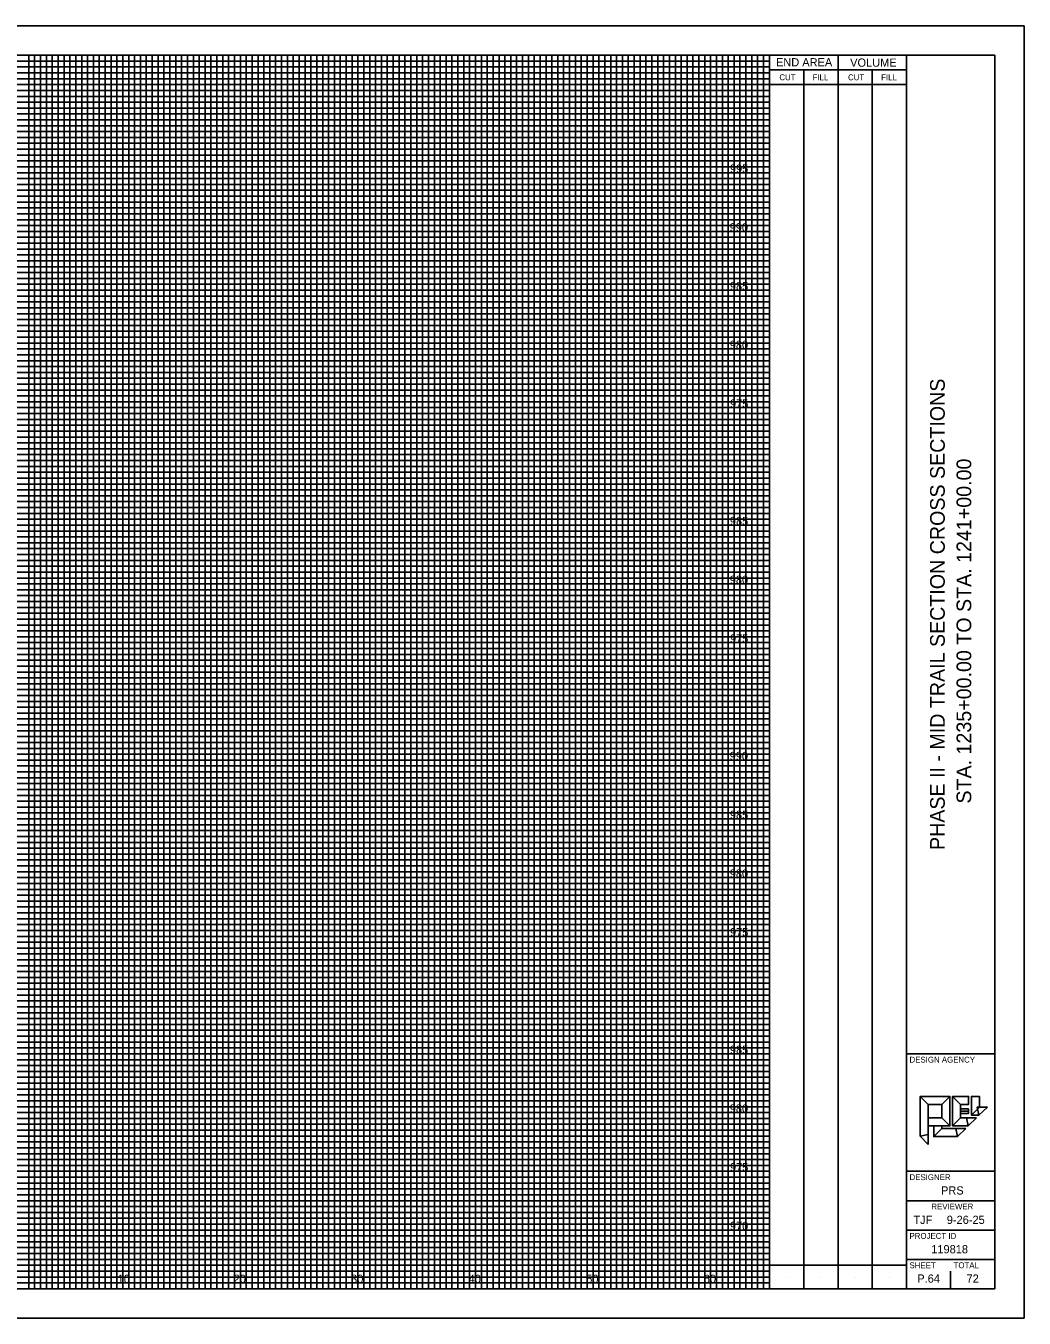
# Model space of a CAD drawing. Extents: x -8 to 229, y -2 to 2028.
# Drawn here: x 77.6 to 162.5, y 1917.5 to 2027.5 of the extents above; entities that cross this region are included whole.
import ezdxf

# ---------------------------------------------------------------- set-up
doc = ezdxf.new("R2010")
doc.units = 0
for name, color, linetype in [('Default', 7, 'Continuous'), ('SH_Border', 7, 'Continuous'), ('SH_Cut_Line', 7, 'Continuous'), ('SH_Data', 7, 'Continuous'), ('SH_Major_Grid_Line', 7, 'Continuous'), ('SH_Minor_Grid_Line', 7, 'Continuous')]:
    doc.layers.add(name, color=color, linetype=linetype)

msp = doc.modelspace()

# ---------------------------------------------------------------- linework, layer by layer
at = {"layer": 'Default'}
msp.add_line((157.09, 1935.13), (157.78, 1935.13), dxfattribs=at)
for points in [[(153.66, 1933), (153.66, 1936.38), (154.35, 1935.7), (154.35, 1933.14)], [(153.66, 1936.38), (156.18, 1936.38), (155.49, 1935.7), (154.35, 1935.7)], [(156.18, 1936.38), (156.18, 1933.87), (155.49, 1934.55), (155.49, 1935.7)], [(156.41, 1933.87), (156.41, 1936.38), (157.09, 1935.7), (157.09, 1934.55)], [(156.41, 1936.38), (157.78, 1936.38), (157.78, 1935.7), (157.09, 1935.7)], [(158.01, 1934.78), (158.01, 1936.38), (158.69, 1936.38), (158.69, 1935.47)], [(157.78, 1935.33), (157.78, 1934.92), (157.1, 1934.92), (157.1, 1935.33)], [(158.65, 1934.78), (158.01, 1934.78), (158.69, 1935.47), (158.51, 1935.47)], [(159.38, 1935.47), (158.65, 1934.78), (158.51, 1935.47)], [(156.18, 1933.87), (154.35, 1933.87), (154.35, 1934.55), (155.49, 1934.55)], [(154.81, 1932.95), (154.81, 1933.87), (155.49, 1933.87), (155.49, 1933.64)], [(157.73, 1933.87), (156.41, 1933.87), (157.09, 1934.55), (157.59, 1934.55)], [(158.46, 1934.55), (157.73, 1933.87), (157.59, 1934.55)], [(154.35, 1932.27), (153.66, 1933), (154.35, 1933.14)], [(156.82, 1932.95), (154.81, 1932.95), (155.49, 1933.64), (156.68, 1933.64)], [(157.55, 1933.64), (156.82, 1932.95), (156.68, 1933.64)]]:
    msp.add_lwpolyline(points, close=True, dxfattribs=at)
at = {"layer": 'SH_Border'}
for p, q in [((152.5, 1920), (152.5, 2025)), ((152.5, 1940), (160, 1940)), ((152.5, 1930), (160, 1930)), ((152.5, 1927.5), (160, 1927.5)), ((152.5, 1925), (160, 1925)), ((152.5, 1922.5), (160, 1922.5))]:
    msp.add_line(p, q, dxfattribs=at)
msp.add_lwpolyline([(0, 2025), (160, 2025), (160, 1920), (0, 1920)], close=True, dxfattribs=at)
at = {"layer": 'SH_Cut_Line'}
msp.add_lwpolyline([(-7.5, 1917.5), (162.5, 1917.5), (162.5, 2027.5), (-7.5, 2027.5)], close=True, dxfattribs=at)
at = {"layer": 'SH_Data'}
for p, q in [((140.83, 1920), (140.83, 2025)), ((146.67, 1920), (146.67, 2025)), ((140.83, 2023.75), (152.5, 2023.75)), ((143.75, 1920), (143.75, 2023.75)), ((149.58, 1920), (149.58, 2023.75)), ((140.83, 2022.5), (152.5, 2022.5)), ((156.25, 1935), (156.25, 1935)), ((140.83, 1922), (152.5, 1922)), ((142.29, 1921), (142.29, 1921)), ((145.21, 1921), (145.21, 1921)), ((148.12, 1921), (148.12, 1921)), ((151.04, 1921), (151.04, 1921)), ((154.38, 1920.88), (154.38, 1920.88)), ((156.25, 1920), (156.25, 1921.5))]:
    msp.add_line(p, q, dxfattribs=at)
at = {"layer": 'SH_Major_Grid_Line'}
for p, q in [((80.83, 1920), (80.83, 2025)), ((85.83, 1920), (85.83, 2025)), ((90.83, 1920), (90.83, 2025)), ((95.83, 1920), (95.83, 2025)), ((100.83, 1920), (100.83, 2025)), ((105.83, 1920), (105.83, 2025)), ((110.83, 1920), (110.83, 2025)), ((115.83, 1920), (115.83, 2025)), ((120.83, 1920), (120.83, 2025)), ((125.83, 1920), (125.83, 2025)), ((130.83, 1920), (130.83, 2025)), ((135.83, 1920), (135.83, 2025)), ((5.83, 2020), (140.83, 2020)), ((5.83, 2015), (140.83, 2015)), ((5.83, 2010), (140.83, 2010)), ((5.83, 2005), (140.83, 2005)), ((5.83, 2000), (140.83, 2000)), ((5.83, 1995), (140.83, 1995)), ((5.83, 1990), (140.83, 1990)), ((5.83, 1985), (140.83, 1985)), ((5.83, 1980), (140.83, 1980)), ((5.83, 1975), (140.83, 1975)), ((5.83, 1970), (140.83, 1970)), ((5.83, 1965), (140.83, 1965)), ((5.83, 1960), (140.83, 1960)), ((5.83, 1955), (140.83, 1955)), ((5.83, 1950), (140.83, 1950)), ((5.83, 1945), (140.83, 1945)), ((5.83, 1940), (140.83, 1940)), ((5.83, 1935), (140.83, 1935)), ((5.83, 1930), (140.83, 1930)), ((5.83, 1925), (140.83, 1925))]:
    msp.add_line(p, q, dxfattribs=at)
at = {"layer": 'SH_Minor_Grid_Line'}
for p, q in [((5.83, 2024.5), (140.83, 2024.5)), ((77.83, 1920), (77.83, 2025)), ((78.33, 1920), (78.33, 2025)), ((78.83, 1920), (78.83, 2025)), ((79.33, 1920), (79.33, 2025)), ((79.83, 1920), (79.83, 2025)), ((80.33, 1920), (80.33, 2025)), ((81.33, 1920), (81.33, 2025)), ((81.83, 1920), (81.83, 2025)), ((82.33, 1920), (82.33, 2025)), ((82.83, 1920), (82.83, 2025)), ((83.33, 1920), (83.33, 2025)), ((83.83, 1920), (83.83, 2025)), ((84.33, 1920), (84.33, 2025)), ((84.83, 1920), (84.83, 2025)), ((85.33, 1920), (85.33, 2025)), ((86.33, 1920), (86.33, 2025)), ((86.83, 1920), (86.83, 2025)), ((87.33, 1920), (87.33, 2025)), ((87.83, 1920), (87.83, 2025)), ((88.33, 1920), (88.33, 2025)), ((88.83, 1920), (88.83, 2025)), ((89.33, 1920), (89.33, 2025)), ((89.83, 1920), (89.83, 2025)), ((90.33, 1920), (90.33, 2025)), ((91.33, 1920), (91.33, 2025)), ((91.83, 1920), (91.83, 2025)), ((92.33, 1920), (92.33, 2025)), ((92.83, 1920), (92.83, 2025)), ((93.33, 1920), (93.33, 2025)), ((93.83, 1920), (93.83, 2025)), ((94.33, 1920), (94.33, 2025)), ((94.83, 1920), (94.83, 2025)), ((95.33, 1920), (95.33, 2025)), ((96.33, 1920), (96.33, 2025)), ((96.83, 1920), (96.83, 2025)), ((97.33, 1920), (97.33, 2025)), ((97.83, 1920), (97.83, 2025)), ((98.33, 1920), (98.33, 2025)), ((98.83, 1920), (98.83, 2025)), ((99.33, 1920), (99.33, 2025)), ((99.83, 1920), (99.83, 2025)), ((100.33, 1920), (100.33, 2025)), ((101.33, 1920), (101.33, 2025)), ((101.83, 1920), (101.83, 2025)), ((102.33, 1920), (102.33, 2025)), ((102.83, 1920), (102.83, 2025)), ((103.33, 1920), (103.33, 2025)), ((103.83, 1920), (103.83, 2025)), ((104.33, 1920), (104.33, 2025)), ((104.83, 1920), (104.83, 2025)), ((105.33, 1920), (105.33, 2025)), ((106.33, 1920), (106.33, 2025)), ((106.83, 1920), (106.83, 2025)), ((107.33, 1920), (107.33, 2025)), ((107.83, 1920), (107.83, 2025)), ((108.33, 1920), (108.33, 2025)), ((108.83, 1920), (108.83, 2025)), ((109.33, 1920), (109.33, 2025)), ((109.83, 1920), (109.83, 2025)), ((110.33, 1920), (110.33, 2025)), ((111.33, 1920), (111.33, 2025)), ((111.83, 1920), (111.83, 2025)), ((112.33, 1920), (112.33, 2025)), ((112.83, 1920), (112.83, 2025)), ((113.33, 1920), (113.33, 2025)), ((113.83, 1920), (113.83, 2025)), ((114.33, 1920), (114.33, 2025)), ((114.83, 1920), (114.83, 2025)), ((115.33, 1920), (115.33, 2025)), ((116.33, 1920), (116.33, 2025)), ((116.83, 1920), (116.83, 2025)), ((117.33, 1920), (117.33, 2025)), ((117.83, 1920), (117.83, 2025)), ((118.33, 1920), (118.33, 2025)), ((118.83, 1920), (118.83, 2025)), ((119.33, 1920), (119.33, 2025)), ((119.83, 1920), (119.83, 2025)), ((120.33, 1920), (120.33, 2025)), ((121.33, 1920), (121.33, 2025)), ((121.83, 1920), (121.83, 2025)), ((122.33, 1920), (122.33, 2025)), ((122.83, 1920), (122.83, 2025)), ((123.33, 1920), (123.33, 2025)), ((123.83, 1920), (123.83, 2025)), ((124.33, 1920), (124.33, 2025)), ((124.83, 1920), (124.83, 2025)), ((125.33, 1920), (125.33, 2025)), ((126.33, 1920), (126.33, 2025)), ((126.83, 1920), (126.83, 2025)), ((127.33, 1920), (127.33, 2025)), ((127.83, 1920), (127.83, 2025)), ((128.33, 1920), (128.33, 2025)), ((128.83, 1920), (128.83, 2025)), ((129.33, 1920), (129.33, 2025)), ((129.83, 1920), (129.83, 2025)), ((130.33, 1920), (130.33, 2025)), ((131.33, 1920), (131.33, 2025)), ((131.83, 1920), (131.83, 2025)), ((132.33, 1920), (132.33, 2025)), ((132.83, 1920), (132.83, 2025)), ((133.33, 1920), (133.33, 2025)), ((133.83, 1920), (133.83, 2025)), ((134.33, 1920), (134.33, 2025)), ((134.83, 1920), (134.83, 2025)), ((135.33, 1920), (135.33, 2025)), ((136.33, 1920), (136.33, 2025)), ((136.83, 1920), (136.83, 2025)), ((137.33, 1920), (137.33, 2025)), ((137.83, 1920), (137.83, 2025)), ((138.33, 1920), (138.33, 2025)), ((138.83, 1920), (138.83, 2025)), ((139.33, 1920), (139.33, 2025)), ((139.83, 1920), (139.83, 2025)), ((140.33, 1920), (140.33, 2025)), ((5.83, 2024), (140.83, 2024)), ((5.83, 2023.5), (140.83, 2023.5)), ((5.83, 2023), (140.83, 2023)), ((5.83, 2022.5), (140.83, 2022.5)), ((5.83, 2022), (140.83, 2022)), ((5.83, 2021.5), (140.83, 2021.5)), ((5.83, 2021), (140.83, 2021)), ((5.83, 2020.5), (140.83, 2020.5)), ((5.83, 2019.5), (140.83, 2019.5)), ((5.83, 2019), (140.83, 2019)), ((5.83, 2018.5), (140.83, 2018.5)), ((5.83, 2018), (140.83, 2018)), ((5.83, 2017.5), (140.83, 2017.5)), ((5.83, 2017), (140.83, 2017)), ((5.83, 2016.5), (140.83, 2016.5)), ((5.83, 2016), (140.83, 2016)), ((5.83, 2015.5), (140.83, 2015.5)), ((5.83, 2014.5), (140.83, 2014.5)), ((5.83, 2014), (140.83, 2014)), ((5.83, 2013.5), (140.83, 2013.5)), ((5.83, 2013), (140.83, 2013)), ((5.83, 2012.5), (140.83, 2012.5)), ((5.83, 2012), (140.83, 2012)), ((5.83, 2011.5), (140.83, 2011.5)), ((5.83, 2011), (140.83, 2011)), ((5.83, 2010.5), (140.83, 2010.5)), ((5.83, 2009.5), (140.83, 2009.5)), ((5.83, 2009), (140.83, 2009)), ((5.83, 2008.5), (140.83, 2008.5)), ((5.83, 2008), (140.83, 2008)), ((5.83, 2007.5), (140.83, 2007.5)), ((5.83, 2007), (140.83, 2007)), ((5.83, 2006.5), (140.83, 2006.5)), ((5.83, 2006), (140.83, 2006)), ((5.83, 2005.5), (140.83, 2005.5)), ((5.83, 2004.5), (140.83, 2004.5)), ((5.83, 2004), (140.83, 2004)), ((5.83, 2003.5), (140.83, 2003.5)), ((5.83, 2003), (140.83, 2003)), ((5.83, 2002.5), (140.83, 2002.5)), ((5.83, 2002), (140.83, 2002)), ((5.83, 2001.5), (140.83, 2001.5)), ((5.83, 2001), (140.83, 2001)), ((5.83, 2000.5), (140.83, 2000.5)), ((5.83, 1999.5), (140.83, 1999.5)), ((5.83, 1999), (140.83, 1999)), ((5.83, 1998.5), (140.83, 1998.5)), ((5.83, 1998), (140.83, 1998)), ((5.83, 1997.5), (140.83, 1997.5)), ((5.83, 1997), (140.83, 1997)), ((5.83, 1996.5), (140.83, 1996.5)), ((5.83, 1996), (140.83, 1996)), ((5.83, 1995.5), (140.83, 1995.5)), ((5.83, 1994.5), (140.83, 1994.5)), ((5.83, 1994), (140.83, 1994)), ((5.83, 1993.5), (140.83, 1993.5)), ((5.83, 1993), (140.83, 1993)), ((5.83, 1992.5), (140.83, 1992.5)), ((5.83, 1992), (140.83, 1992)), ((5.83, 1991.5), (140.83, 1991.5)), ((5.83, 1991), (140.83, 1991)), ((5.83, 1990.5), (140.83, 1990.5)), ((5.83, 1989.5), (140.83, 1989.5)), ((5.83, 1989), (140.83, 1989)), ((5.83, 1988.5), (140.83, 1988.5)), ((5.83, 1988), (140.83, 1988)), ((5.83, 1987.5), (140.83, 1987.5)), ((5.83, 1987), (140.83, 1987)), ((5.83, 1986.5), (140.83, 1986.5)), ((5.83, 1986), (140.83, 1986)), ((5.83, 1985.5), (140.83, 1985.5)), ((5.83, 1984.5), (140.83, 1984.5)), ((5.83, 1984), (140.83, 1984)), ((5.83, 1983.5), (140.83, 1983.5)), ((5.83, 1983), (140.83, 1983)), ((5.83, 1982.5), (140.83, 1982.5)), ((5.83, 1982), (140.83, 1982)), ((5.83, 1981.5), (140.83, 1981.5)), ((5.83, 1981), (140.83, 1981)), ((5.83, 1980.5), (140.83, 1980.5)), ((5.83, 1979.5), (140.83, 1979.5)), ((5.83, 1979), (140.83, 1979)), ((5.83, 1978.5), (140.83, 1978.5)), ((5.83, 1978), (140.83, 1978)), ((5.83, 1977.5), (140.83, 1977.5)), ((5.83, 1977), (140.83, 1977)), ((5.83, 1976.5), (140.83, 1976.5)), ((5.83, 1976), (140.83, 1976)), ((5.83, 1975.5), (140.83, 1975.5)), ((5.83, 1974.5), (140.83, 1974.5)), ((5.83, 1974), (140.83, 1974)), ((5.83, 1973.5), (140.83, 1973.5)), ((5.83, 1973), (140.83, 1973)), ((5.83, 1972.5), (140.83, 1972.5)), ((5.83, 1972), (140.83, 1972)), ((5.83, 1971.5), (140.83, 1971.5)), ((5.83, 1971), (140.83, 1971)), ((5.83, 1970.5), (140.83, 1970.5)), ((5.83, 1969.5), (140.83, 1969.5)), ((5.83, 1969), (140.83, 1969)), ((5.83, 1968.5), (140.83, 1968.5)), ((5.83, 1968), (140.83, 1968)), ((5.83, 1967.5), (140.83, 1967.5)), ((5.83, 1967), (140.83, 1967)), ((5.83, 1966.5), (140.83, 1966.5)), ((5.83, 1966), (140.83, 1966)), ((5.83, 1965.5), (140.83, 1965.5)), ((5.83, 1964.5), (140.83, 1964.5)), ((5.83, 1964), (140.83, 1964)), ((5.83, 1963.5), (140.83, 1963.5)), ((5.83, 1963), (140.83, 1963)), ((5.83, 1962.5), (140.83, 1962.5)), ((5.83, 1962), (140.83, 1962)), ((5.83, 1961.5), (140.83, 1961.5)), ((5.83, 1961), (140.83, 1961)), ((5.83, 1960.5), (140.83, 1960.5)), ((5.83, 1959.5), (140.83, 1959.5)), ((5.83, 1959), (140.83, 1959)), ((5.83, 1958.5), (140.83, 1958.5)), ((5.83, 1958), (140.83, 1958)), ((5.83, 1957.5), (140.83, 1957.5)), ((5.83, 1957), (140.83, 1957)), ((5.83, 1956.5), (140.83, 1956.5)), ((5.83, 1956), (140.83, 1956)), ((5.83, 1955.5), (140.83, 1955.5)), ((5.83, 1954.5), (140.83, 1954.5)), ((5.83, 1954), (140.83, 1954)), ((5.83, 1953.5), (140.83, 1953.5)), ((5.83, 1953), (140.83, 1953)), ((5.83, 1952.5), (140.83, 1952.5)), ((5.83, 1952), (140.83, 1952)), ((5.83, 1951.5), (140.83, 1951.5)), ((5.83, 1951), (140.83, 1951)), ((5.83, 1950.5), (140.83, 1950.5)), ((5.83, 1949.5), (140.83, 1949.5)), ((5.83, 1949), (140.83, 1949)), ((5.83, 1948.5), (140.83, 1948.5)), ((5.83, 1948), (140.83, 1948)), ((5.83, 1947.5), (140.83, 1947.5)), ((5.83, 1947), (140.83, 1947)), ((5.83, 1946.5), (140.83, 1946.5)), ((5.83, 1946), (140.83, 1946)), ((5.83, 1945.5), (140.83, 1945.5)), ((5.83, 1944.5), (140.83, 1944.5)), ((5.83, 1944), (140.83, 1944)), ((5.83, 1943.5), (140.83, 1943.5)), ((5.83, 1943), (140.83, 1943)), ((5.83, 1942.5), (140.83, 1942.5)), ((5.83, 1942), (140.83, 1942)), ((5.83, 1941.5), (140.83, 1941.5)), ((5.83, 1941), (140.83, 1941)), ((5.83, 1940.5), (140.83, 1940.5)), ((5.83, 1939.5), (140.83, 1939.5)), ((5.83, 1939), (140.83, 1939)), ((5.83, 1938.5), (140.83, 1938.5)), ((5.83, 1938), (140.83, 1938)), ((5.83, 1937.5), (140.83, 1937.5)), ((5.83, 1937), (140.83, 1937)), ((5.83, 1936.5), (140.83, 1936.5)), ((5.83, 1936), (140.83, 1936)), ((5.83, 1935.5), (140.83, 1935.5)), ((5.83, 1934.5), (140.83, 1934.5)), ((5.83, 1934), (140.83, 1934)), ((5.83, 1933.5), (140.83, 1933.5)), ((5.83, 1933), (140.83, 1933)), ((5.83, 1932.5), (140.83, 1932.5)), ((5.83, 1932), (140.83, 1932)), ((5.83, 1931.5), (140.83, 1931.5)), ((5.83, 1931), (140.83, 1931)), ((5.83, 1930.5), (140.83, 1930.5)), ((5.83, 1929.5), (140.83, 1929.5)), ((5.83, 1929), (140.83, 1929)), ((5.83, 1928.5), (140.83, 1928.5)), ((5.83, 1928), (140.83, 1928)), ((5.83, 1927.5), (140.83, 1927.5)), ((5.83, 1927), (140.83, 1927)), ((5.83, 1926.5), (140.83, 1926.5)), ((5.83, 1926), (140.83, 1926)), ((5.83, 1925.5), (140.83, 1925.5)), ((5.83, 1924.5), (140.83, 1924.5)), ((5.83, 1924), (140.83, 1924)), ((5.83, 1923.5), (140.83, 1923.5)), ((5.83, 1923), (140.83, 1923)), ((5.83, 1922.5), (140.83, 1922.5)), ((5.83, 1922), (140.83, 1922)), ((5.83, 1921.5), (140.83, 1921.5)), ((5.83, 1921), (140.83, 1921)), ((5.83, 1920.5), (140.83, 1920.5))]:
    msp.add_line(p, q, dxfattribs=at)

# ---------------------------------------------------------------- texts
at = {"layer": 'Default'}
for s, p in [('995', (137.47, 2015)), ('990', (137.45, 2010)), ('985', (137.47, 2005)), ('980', (137.46, 2000)), ('975', (137.48, 1995)), ('985', (137.47, 1985)), ('980', (137.46, 1980)), ('975', (137.48, 1975)), ('990', (137.45, 1965)), ('985', (137.47, 1960)), ('980', (137.46, 1955)), ('975', (137.48, 1950)), ('985', (137.47, 1940)), ('980', (137.46, 1935)), ('975', (137.48, 1930)), ('970', (137.47, 1925)), ('10', (85.39, 1920.5)), ('20', (95.26, 1920.5)), ('30', (105.25, 1920.5)), ('40', (115.25, 1920.5)), ('50', (125.25, 1920.5)), ('60', (135.25, 1920.5))]:
    msp.add_text(s, height=0.7, dxfattribs=at).set_placement(p)
at = {"layer": 'SH_Data'}
for s, height, p in [('END AREA', 0.7, (141.39, 2024.05)), ('VOLUME', 0.7, (147.7, 2024.02)), ('CUT', 0.5, (141.68, 2022.87)), ('FILL', 0.5, (144.5, 2022.87)), ('CUT', 0.5, (147.52, 2022.87)), ('FILL', 0.5, (150.34, 2022.87)), ('DESIGN AGENCY', 0.5, (152.75, 1939.25)), ('DESIGNER', 0.5, (152.75, 1929.25)), ('PRS', 0.7, (155.43, 1928.02)), ('REVIEWER', 0.5, (154.61, 1926.75)), ('TJF', 0.7, (153.08, 1925.52)), ('9-26-25', 0.7, (155.92, 1925.52)), ('PROJECT ID', 0.5, (152.75, 1924.25)), ('119818', 0.7, (154.6, 1923.02)), ('SHEET', 0.5, (152.75, 1921.75)), ('TOTAL', 0.5, (156.5, 1921.75)), ('P.64', 0.7, (153.41, 1920.52)), ('72', 0.7, (157.6, 1920.52))]:
    msp.add_text(s, height=height, dxfattribs=at).set_placement(p)
for s, p in [('PHASE II - MID TRAIL SECTION CROSS SECTIONS', (155.75, 1957.35)), ('STA. 1235+00.00 TO STA. 1241+00.00', (158, 1961.3))]:
    msp.add_text(s, height=1.25, rotation=90, dxfattribs=at).set_placement(p)

doc.saveas('drawing.dxf')
